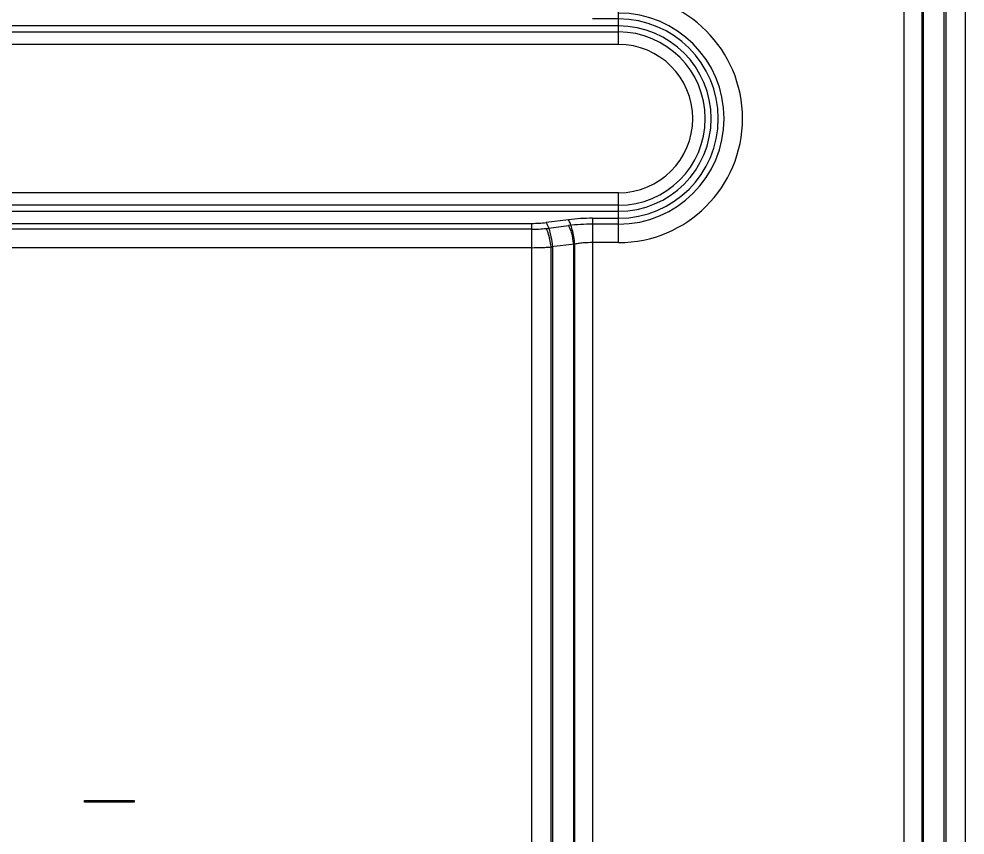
# Model space of a CAD drawing. Header units: inches. Extents: x 67335 to 69337, y -6743 to -3973.
# Drawn here: x 68787.6 to 68901.9, y -5004.9 to -4906.3 of the extents above; entities that cross this region are included whole.
import ezdxf

# ---------------------------------------------------------------- set-up
doc = ezdxf.new("R2010")
doc.units = ezdxf.units.IN
doc.header["$LTSCALE"] = 2.574606
doc.header["$MEASUREMENT"] = 0
doc.layers.get('0').update_dxf_attribs({"linetype": 'CONTINUOUS'})

msp = doc.modelspace()

# ---------------------------------------------------------------- linework, layer by layer
at = {"linetype": 'Continuous'}
for p, q in [((68894.55, -5060.95), (68894.55, -4692.04)), ((68896.7, -4692.04), (68896.7, -5062.1)), ((68896.89, -5061.74), (68896.89, -4692.04)), ((68899.4, -5065.35), (68899.4, -4692.04)), ((68899.59, -4692.04), (68899.59, -5064.69)), ((68901.92, -4692.04), (68901.92, -5212.06)), ((68860.04, -4909.33), (68860.04, -4903.31)), ((68860.04, -4906.25), (68856.92, -4906.25)), ((68860.04, -4907.1), (67781.04, -4907.1)), ((67781.04, -4907.82), (68860.04, -4907.82)), ((68860.04, -4909.33), (67781.04, -4909.33)), ((68860.04, -4927.27), (67781.04, -4927.27)), ((68860.04, -4933.29), (68860.04, -4927.27)), ((68860.04, -4928.78), (67781.04, -4928.78)), ((67781.04, -4929.5), (68860.04, -4929.5)), ((68854, -4930.52), (68851.3, -4930.85)), ((68856.92, -4930.35), (68860.04, -4930.35)), ((68856.92, -4930.35), (68856.92, -5060.11)), ((67791.52, -4930.96), (68849.55, -4930.96)), ((68849.55, -4931.67), (67791.52, -4931.67)), ((68849.55, -5057.63), (68849.55, -4930.96)), ((68851.3, -4931.57), (68854, -4931.24)), ((68860.04, -4931.06), (68856.92, -4931.06)), ((68849.55, -4933.9), (67791.52, -4933.9)), ((68854.77, -4933.46), (68851.89, -4933.79)), ((68851.89, -5057.73), (68851.89, -4933.79)), ((68852.07, -4933.79), (68852.07, -5058.25)), ((68854.59, -4933.46), (68854.59, -5058.75)), ((68854.77, -5059.3), (68854.77, -4933.46)), ((68860.04, -4933.29), (68856.92, -4933.29)), ((68795.51, -5000.7), (68801.51, -5000.7)), ((68795.51, -5000.9), (68795.51, -5000.7)), ((68801.51, -5000.9), (68795.51, -5000.9)), ((68801.51, -5000.7), (68801.51, -5000.9))]:
    msp.add_line(p, q, dxfattribs=at)
for centre, radius, start, end in [((68860.04, -4918.3), 14.99, 270, 90), ((68860.04, -4918.3), 12.76, 270, 90), ((68860.04, -4918.3), 12.05, 270, 90), ((68860.04, -4918.3), 11.2, 270, 90), ((68860.04, -4918.3), 10.48, 270, 90), ((68860.04, -4918.3), 8.97, 270, 90), ((68849.56, -4916.45), 14.51, 269.9831, 276.9132), ((68856.91, -4954.57), 24.22, 89.9894, 96.9069), ((68849.57, -4917.3), 14.37, 269.9513, 276.9451), ((68856.91, -4955.26), 24.2, 89.9861, 96.9107), ((68849.57, -4904.18), 29.72, 269.9633, 274.8288), ((68849.57, -4908.41), 25.49, 269.9607, 275.2143), ((68856.92, -4948.85), 15.56, 89.9971, 98.6221), ((68856.91, -4946.38), 13.09, 89.9645, 99.401)]:
    msp.add_arc(centre, radius, start, end, dxfattribs=at)
for points, knots in [([(68851.3, -4930.85), (68851.44, -4931.08), (68851.66, -4931.65), (68851.91, -4932.64), (68852.03, -4933.39), (68852.07, -4933.79)], [0, 0, 0, 0, 0.255427, 0.600904, 1, 1, 1, 1]), ([(68854.77, -4933.46), (68854.7, -4932.88), (68854.56, -4932.05), (68854.27, -4931.08), (68854.1, -4930.68), (68854, -4930.52)], [0, 0, 0, 0, 0.576449, 0.818894, 1, 1, 1, 1]), ([(68851.89, -4933.79), (68851.85, -4933.49), (68851.76, -4932.93), (68851.58, -4932.18), (68851.41, -4931.74), (68851.3, -4931.57)], [0, 0, 0, 0, 0.390545, 0.737604, 1, 1, 1, 1]), ([(68854, -4931.24), (68854.07, -4931.36), (68854.2, -4931.66), (68854.43, -4932.4), (68854.53, -4933.02), (68854.59, -4933.46)], [0, 0, 0, 0, 0.181111, 0.423558, 1, 1, 1, 1])]:
    msp.add_open_spline(points, degree=3, knots=knots, dxfattribs=at)

doc.saveas('drawing.dxf')
